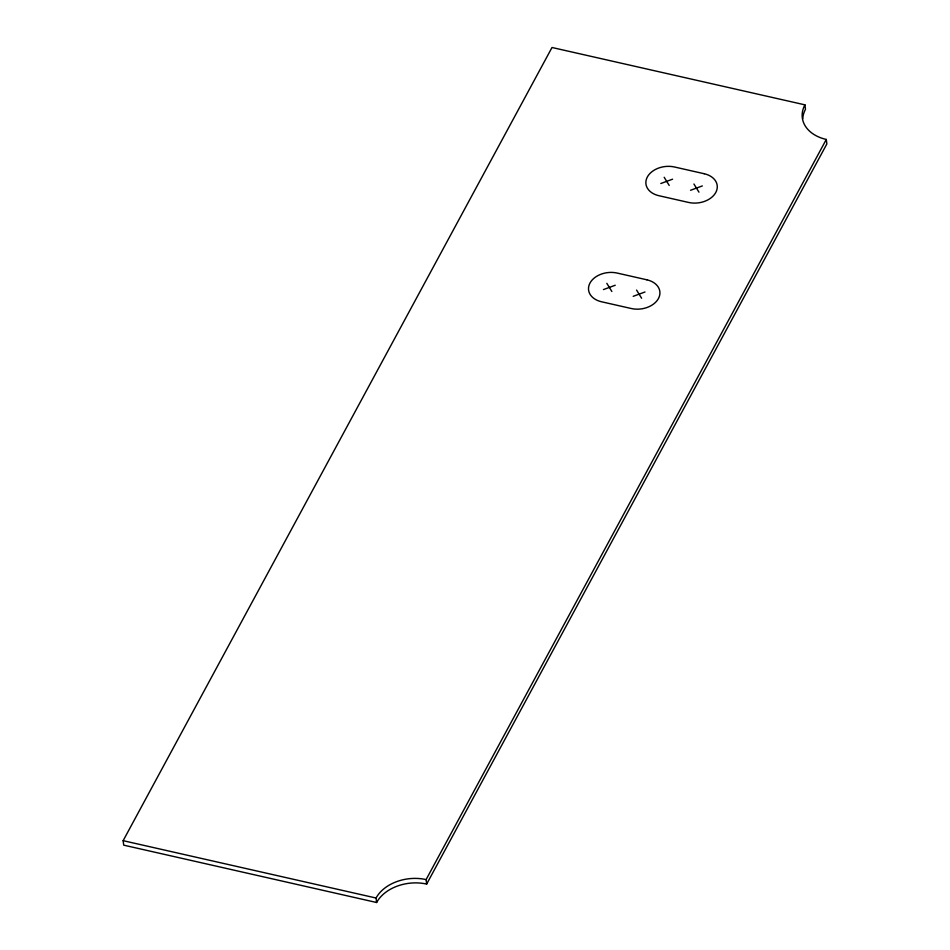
<?xml version="1.0" encoding="UTF-8"?>
<svg xmlns="http://www.w3.org/2000/svg" width="950" height="950" viewBox="0 0 950 950"><rect width="100%" height="100%" fill="white"/><g stroke="black" fill="none" stroke-linecap="round" stroke-linejoin="round"><path stroke-width="1.43" d="M123.144 840.679L552.009 47.5L804.923 104.844A38.629 27.514 -7.2 0 0 826.286 139.448L826.856 143.937L426.657 884.082A38.629 27.514 -7.2 0 0 376.616 902.5L123.714 845.156L123.144 840.679L376.058 898.023A38.629 27.514 -7.2 0 1 426.099 879.593L826.286 139.448M660.796 183.528L672.588 179.182M690.543 190.273L702.335 185.927M603.44 289.584L615.232 285.249M633.199 296.329L644.991 291.994M693.928 184.015L698.962 192.173M664.169 177.27L669.204 185.428M636.571 290.082L641.606 298.241M606.824 283.337L611.859 291.496M804.923 104.844L805.481 109.321A38.629 27.514 -7.2 0 0 802.738 118.75M426.099 879.593L426.657 884.082M376.058 898.023L376.616 902.5M704.211 173.731L674.453 166.986A20.924 14.903 -7.2 0 0 647.354 176.973A20.924 14.903 -7.2 0 0 658.92 195.712L688.679 202.457A20.924 14.903 -7.2 0 0 715.778 192.482A20.924 14.903 -7.2 0 0 704.211 173.731M646.855 279.799L617.108 273.054A20.924 14.903 -7.2 0 0 589.997 283.029A20.924 14.903 -7.2 0 0 601.576 301.779L631.322 308.524A20.924 14.903 -7.2 0 0 658.433 298.549A20.924 14.903 -7.2 0 0 646.855 279.799"/></g></svg>
